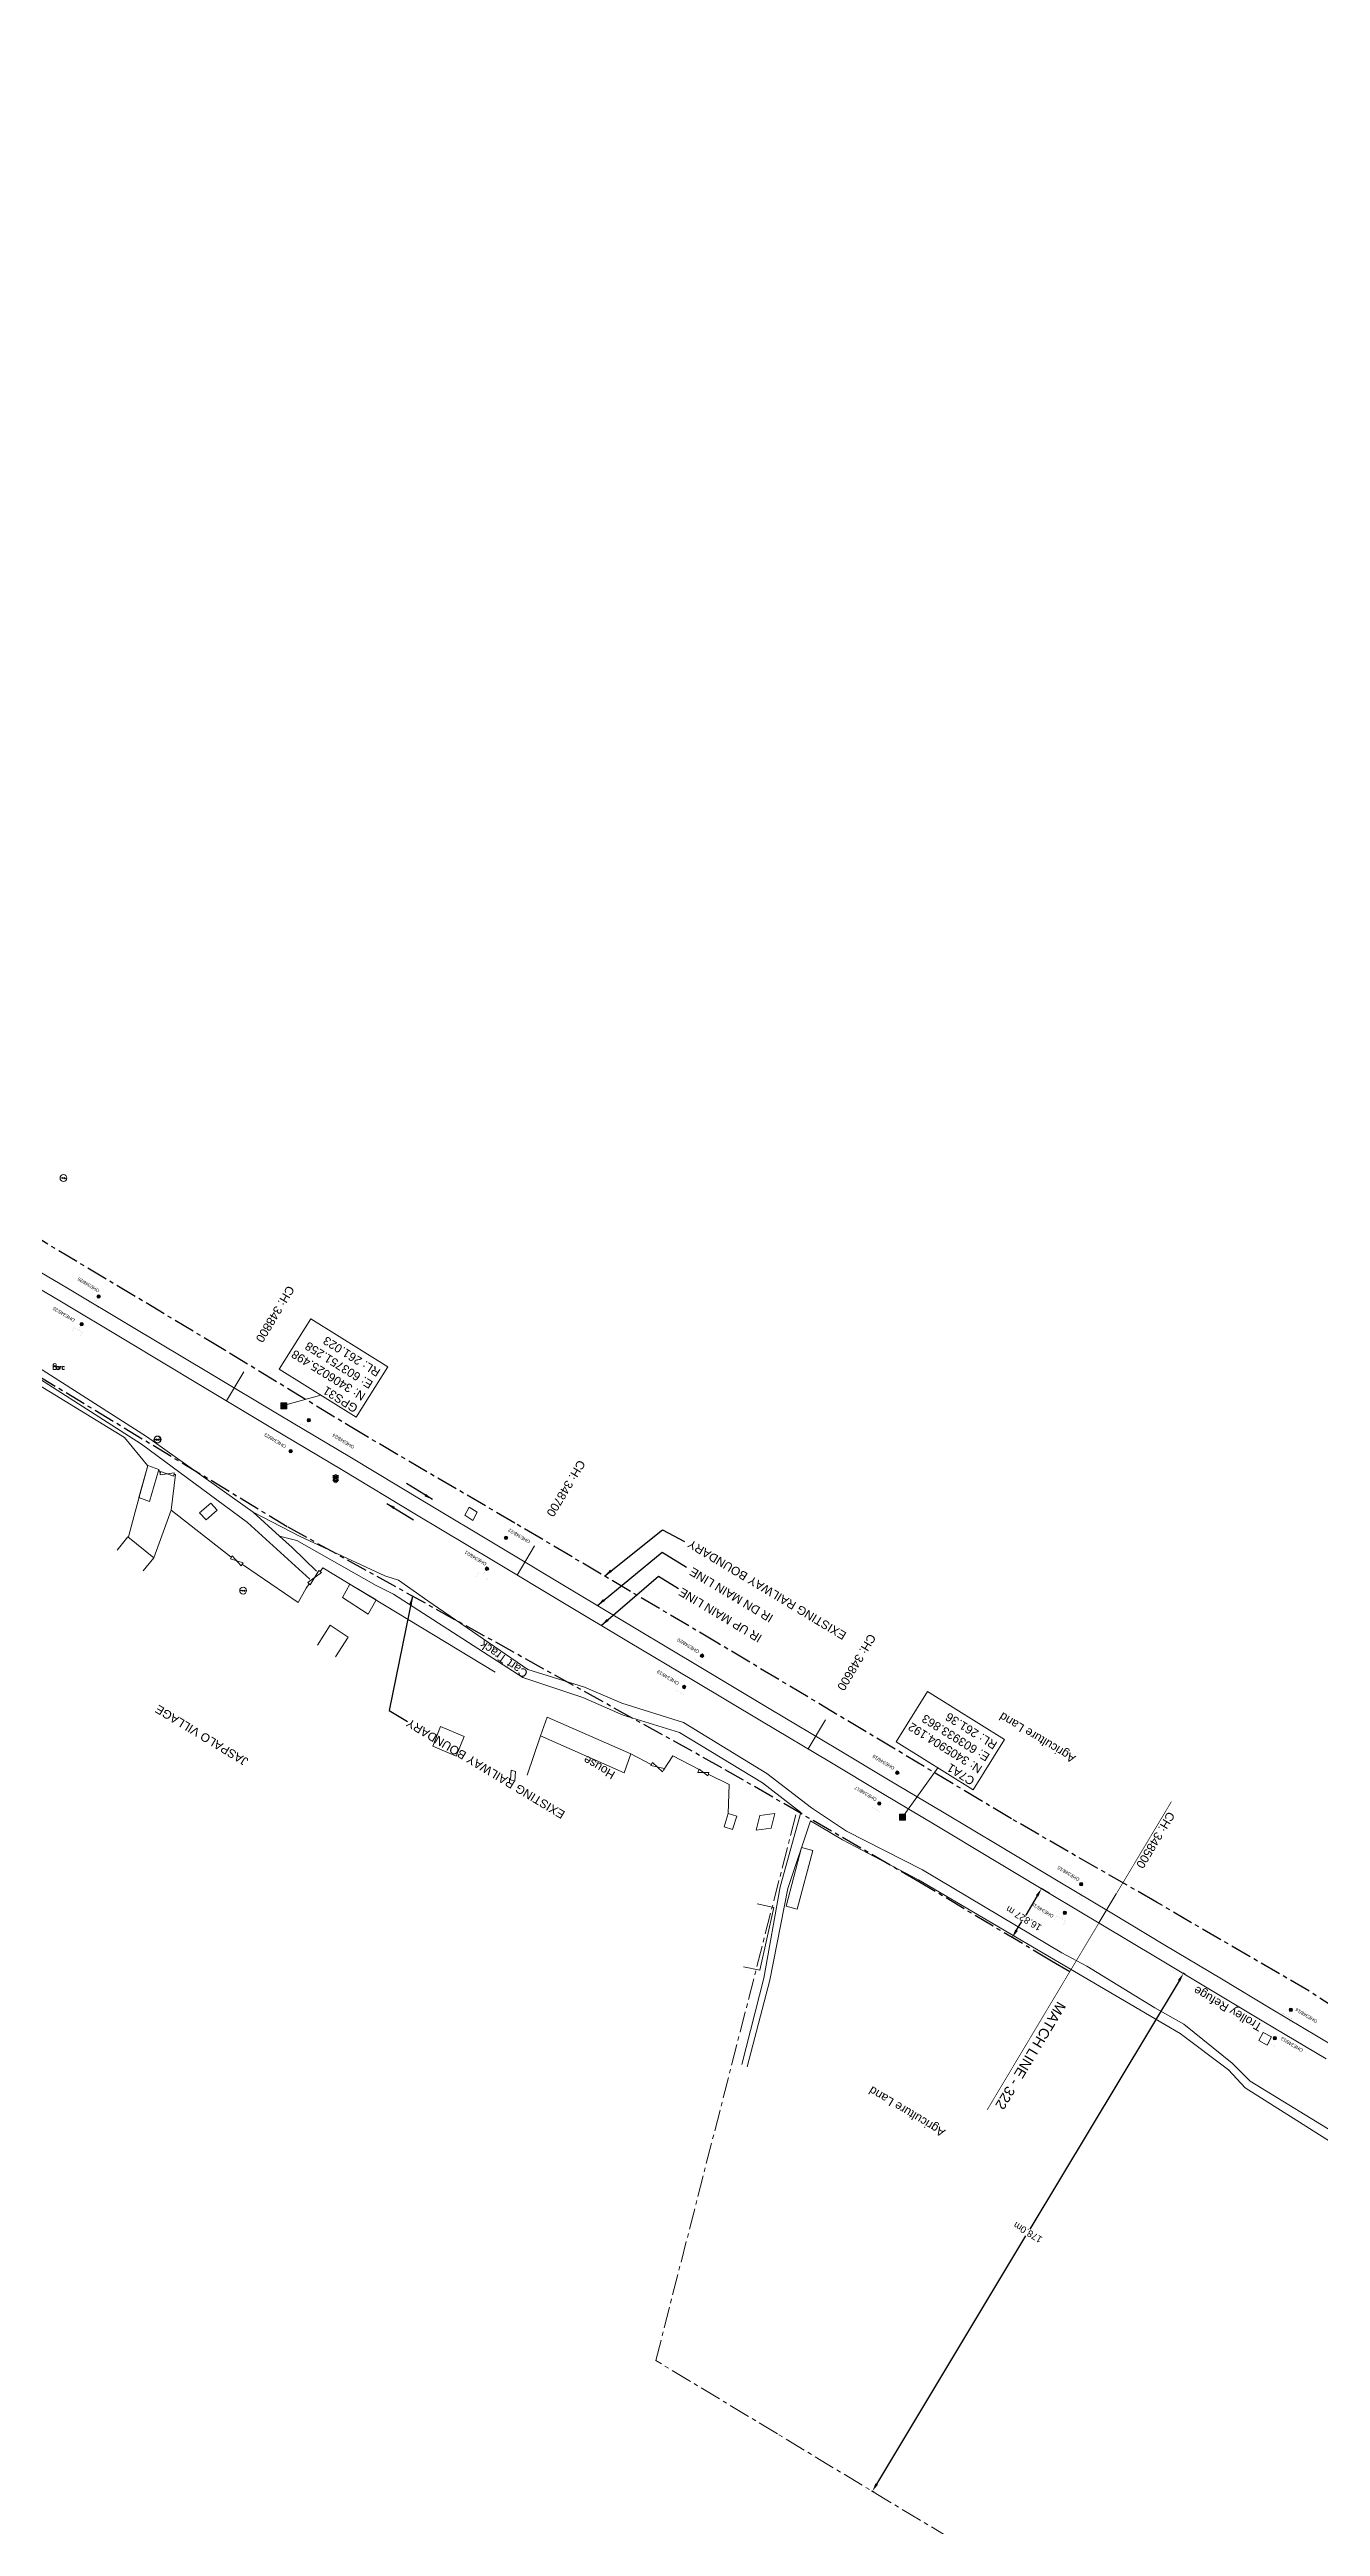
# Model space of a CAD drawing. Header units: feet. Extents: x 593168 to 611286, y 3401475 to 3412398.
# Drawn here: x 603682 to 604057, y 3405695 to 3406426 of the extents above; entities that cross this region are included whole.
import ezdxf
from ezdxf.enums import TextEntityAlignment as Align

# ---------------------------------------------------------------- set-up
doc = ezdxf.new("R2010")
doc.units = ezdxf.units.FT
doc.header["$MEASUREMENT"] = 0
doc.linetypes.add('CENTER', pattern=[2, 1.25, -0.25, 0.25, -0.25])
doc.linetypes.add('PHANTOM2', pattern=[1.25, 0.625, -0.125, 0.125, -0.125, 0.125, -0.125])
doc.layers.get('Defpoints').update_dxf_attribs({"lineweight": 0})
for name, color, linetype, lineweight in [('Bench_Mark', 7, 'Continuous', 0), ('Cart Track', 34, 'Continuous', 0), ('Commercial Building Pucca', 251, 'Continuous', 0), ('Compound Wall', 251, 'Continuous', 0), ('DFCC BOUNDARY', 6, 'CENTER', 0), ('Electric Pole', 251, 'Continuous', 0), ('Existing IR Chainage', 7, 'Continuous', 0), ('Existing IR Track', 143, 'Continuous', 0), ('Fence', 251, 'F-LINE', 0), ('Gate', 251, 'Continuous', 0), ('Ofc Pillar', 251, 'Continuous', 0), ('OHE MAST', 8, 'Continuous', 0), ('OHE MAST TEXT', 8, 'Continuous', 0), ('Religious_Place', 251, 'Continuous', 0), ('Residential Building Pucca', 251, 'Continuous', 0), ('Residential Building Semipucca', 251, 'Continuous', 0), ('Side Details', 251, 'Continuous', 0), ('Sign Board', 251, 'Continuous', 0), ('Subroad Edge', 34, 'Continuous', 0), ('Text1', 251, 'Continuous', 0), ('Tomb', 251, 'Continuous', 0), ('TOPOSTYLEREMARK', 251, 'Continuous', 0), ('Trolley Stand', 251, 'Continuous', 0), ('Village Name', 7, 'Continuous', 0)]:
    doc.layers.add(name, color=color, linetype=linetype, lineweight=lineweight)
doc.layers.add('Existing Railway Boundary', color=7, linetype='CENTER')
doc.layers.add('MATCH LINE', color=7, linetype='Continuous')
doc.styles.add('notes', font='romans.shx', dxfattribs={"height": 2})
doc.styles.get("Standard").update_dxf_attribs({"font": 'arial.ttf'})
doc.styles.add('Style-Arial', font='arial.ttf')
doc.styles.add('Vill txt', font='arial.ttf', dxfattribs={"height": 3})
doc.linetypes.add('F-LINE', pattern='A,0.6,["X",Standard,S=0.3,R=0,X=0,Y=-0.15],0.1', length=0.7)
doc.dimstyles.new('ISO-25', dxfattribs={"dimtxt": 2.5, "dimasz": 2.5, "dimexe": 1.25, "dimexo": 0.625, "dimtad": 1, "dimtxsty": 'Standard', "dimcen": 2.5, "dimadec": 0, "dimazin": 0, "dimtfac": 1, "dimtmove": 0, "dimatfit": 3, "dimfxl": 1, "dimarcsym": 0})
doc.dimstyles.get("Standard").update_dxf_attribs({"dimtxt": 0.18, "dimasz": 0.18, "dimexe": 0.18, "dimexo": 0.0625, "dimgap": 0.09, "dimtad": 0, "dimtih": 1, "dimtoh": 1, "dimdec": 4, "dimzin": 0, "dimdsep": 46, "dimtxsty": 'Standard', "dimcen": 0.09, "dimadec": 0, "dimazin": 0, "dimtfac": 1, "dimtdec": 4, "dimtofl": 0, "dimtmove": 0, "dimatfit": 3, "dimfxl": 1, "dimtolj": 1, "dimtzin": 0, "dimarcsym": 0})

# ---------------------------------------------------------------- blocks, each defined once
blk = doc.blocks.new('GT')
at = {"layer": 'Gate'}
for p, q in [((-0.5, -0.5), (-0.5, 0.5)), ((-0.5, 0.5), (0.5, -0.5)), ((0.5, 0.5), (0.5, -0.5))]:
    blk.add_line(p, q, dxfattribs=at)
blk.add_lwpolyline([(0.5, 0.5), (-0.5, -0.5)], dxfattribs=at)
blk = doc.blocks.new('EP')
blk.add_hatch(color=8).paths.add_polyline_path([(-0.21, -0.05), (-0.21, 0.16), (-0.93, -0.01), (-0.31, 0.07), (-0.31, -0.19), (0.31, 0), (0.31, -0.24), (0.94, -0.01), (0.41, -0.1), (0.43, 0.15)])
at = {"color": 8}
for p, q in [((-0.93, -0.01), (-0.21, 0.16)), ((-0.31, 0.07), (-0.93, -0.01)), ((-0.31, -0.19), (-0.31, 0.07)), ((0.31, 0), (-0.31, -0.19)), ((-0.21, 0.16), (-0.21, -0.05)), ((-0.21, -0.05), (0.43, 0.15)), ((0.31, -0.24), (0.31, 0)), ((0.43, 0.15), (0.41, -0.1)), ((0.94, -0.01), (0.31, -0.24)), ((0.41, -0.1), (0.94, -0.01))]:
    blk.add_line(p, q, dxfattribs=at)
blk.add_circle((0, 0), 1, dxfattribs=at)
blk = doc.blocks.new('OFC')
at = {"ltscale": 5}
for p, q in [((-0.46, 0), (-0.46, 1.23)), ((-0.46, 0), (0.46, 0)), ((0.46, 0), (0.46, 1.23))]:
    blk.add_line(p, q, dxfattribs=at)
blk.add_arc((0, 1.36), 0.48, 343.89789, 196.10211, dxfattribs=at)
at = {"ltscale": 5, "style": 'notes'}
blk.add_text('OFC', height=0.246, rotation=0, dxfattribs=at).set_placement((-0.33, 0.84))
at = {"style": 'notes'}
blk.add_text('OFC', height=0.937, dxfattribs=at).set_placement((0.48, 0.02, -359.18))
blk = doc.blocks.new('SIG')
for color, points in [(1, [(-0.22, 0.42, 0.180295), (-0.01, 0.33, -0.00255), (0.01, 0.33, -0.00255), (0.02, 0.33, 0.180295), (0.23, 0.42, -0.002654), (0.25, 0.44, 0.184495), (0.33, 0.65, 1.000001), (-0.32, 0.65, 0.184495), (-0.24, 0.44, -0.002654)]), (2, [(0.23, -0.23, -0.002654), (0.25, -0.21, 0.184495), (0.33, 0.01, 1.000001), (-0.32, 0.01, 0.184495), (-0.24, -0.21, -0.002654), (-0.22, -0.23, 0.180295), (-0.01, -0.32, -0.00255), (0.01, -0.32, -0.00255), (0.02, -0.32, 0.180295)]), (3, [(0.23, -0.88, -0.002654), (0.25, -0.86, 0.184495), (0.33, -0.64, 1.000001), (-0.32, -0.64, 0.184495), (-0.24, -0.86, -0.002654), (-0.22, -0.88, 0.395599)])]:
    blk.add_hatch(color=color).paths.add_polyline_path(points)
for p, q in [((-0.31, 0.98), (-0.32, -0.9)), ((0.33, -0.9), (0.32, 0.98))]:
    blk.add_line(p, q)
for points in [[(-0.31, 0.98), (-0.81, 0.98, 0.198758), (-0.42, 0.41, 0.003814), (-0.31, 0.39, 0.003814)], [(-0.31, 0.33), (-0.81, 0.33, 0.198758), (-0.42, -0.23, 0.003727), (-0.32, -0.26, 0.003727)], [(0.32, 0.98), (0.82, 0.98, -0.198758), (0.44, 0.41, -0.003814), (0.32, 0.39, -0.003814)], [(0.32, 0.33), (0.82, 0.33, -0.198758), (0.44, -0.23, -0.003727), (0.33, -0.26, -0.003727)], [(-0.32, -0.32), (-0.81, -0.32, 0.198758), (-0.42, -0.88, 0.003639), (-0.32, -0.9)], [(0.33, -0.32), (0.82, -0.32, -0.198758), (0.44, -0.88, -0.003639), (0.33, -0.9)]]:
    blk.add_lwpolyline(points, format="xyb")
for centre, radius, start, end in [((0.01, 0.91), 0.324, 12.40488, 167.59512), ((0.01, 0.81), 0.357, 27.75781, 152.24219), ((0.01, -0.9), 0.324, 181.45715, 358.54285)]:
    blk.add_arc(centre, radius, start, end)
blk = doc.blocks.new('OHE MAST')
h = blk.add_hatch(color=256)
h.dxf.hatch_style = 1
edge = h.paths.add_edge_path()
edge.add_arc((0, 0), 0.514, 0, 360)
at = {"const_width": 0.01}
for points in [[(1.5, 3.5), (1.5, 2), (-1.5, 2), (-1.5, 3.5)], [(0, 2), (0, 0)]]:
    blk.add_lwpolyline(points, dxfattribs=at)
blk.add_circle((0, 0), 0.514)
blk = doc.blocks.new('*D393')
at = {"layer": 'Defpoints', "color": 0, "linetype": 'ByBlock', "ltscale": 5, "transparency": 16777216}
for p in [(603974.85, 3405883.07), (603977.3, 3405881.6), (603968.65, 3405867.17)]:
    blk.add_point(p, dxfattribs=at)
at = {"layer": 'DFCC BOUNDARY', "color": 0, "linetype": 'ByBlock', "lineweight": -2, "ltscale": 5, "transparency": 16777216}
for p, q in [((603977.19, 3405881.67), (603974.75, 3405883.13)), ((603973.57, 3405880.93), (603970.19, 3405875.28)), ((603968.54, 3405867.23), (603966.1, 3405868.7)), ((603967.49, 3405870.78), (603969.01, 3405873.32))]:
    blk.add_line(p, q, dxfattribs=at)
at = {"layer": 'DFCC BOUNDARY', "color": 0, "linetype": 'ByBlock', "ltscale": 5, "transparency": 16777216}
for points in [[(603973.21, 3405881.14), (603973.93, 3405880.71), (603974.85, 3405883.07)], [(603967.13, 3405871), (603967.85, 3405870.57), (603966.2, 3405868.64)]]:
    blk.add_solid(points, dxfattribs=at)
at = {"layer": 'DFCC BOUNDARY', "color": 0, "linetype": 'ByBlock', "ltscale": 5, "transparency": 16777216, "insert": (603969.6, 3405874.3), "char_height": 2, "attachment_point": 5, "rotation": 149, "style": 'Style-Arial'}
blk.add_mtext('\\A1;16.827 m', dxfattribs=at)
blk = doc.blocks.new('TerminatorOpen_0.5')
at = {"color": 0, "linetype": 'ByBlock', "lineweight": -2}
for q in [(-1, 0.25), (-1, 0), (-1, -0.25)]:
    blk.add_line((0, 0), q, dxfattribs=at)
blk = doc.blocks.new('*D338')
at = {"layer": 'Defpoints', "color": 0, "linetype": 'ByBlock', "ltscale": 5, "transparency": 16777216}
for p in [(604016.72, 3405858.03), (604017.34, 3405857.66), (603925.55, 3405704.85)]:
    blk.add_point(p, dxfattribs=at)
at = {"layer": 'DFCC BOUNDARY', "color": 0, "linetype": 'ByBlock', "lineweight": -2, "ltscale": 5, "transparency": 16777216}
for p, q in [((604015.44, 3405855.89), (603971.42, 3405782.61)), ((604017.23, 3405857.73), (604016.62, 3405858.09)), ((603926.23, 3405707.36), (603970.24, 3405780.64)), ((603925.45, 3405704.92), (603924.83, 3405705.29))]:
    blk.add_line(p, q, dxfattribs=at)
at = {"layer": 'DFCC BOUNDARY', "color": 0, "linetype": 'ByBlock', "ltscale": 5, "transparency": 16777216}
for points in [[(604015.08, 3405856.1), (604015.79, 3405855.67), (604016.72, 3405858.03)], [(603925.87, 3405707.58), (603926.59, 3405707.15), (603924.94, 3405705.22)]]:
    blk.add_solid(points, dxfattribs=at)
at = {"layer": 'DFCC BOUNDARY', "color": 0, "linetype": 'ByBlock', "ltscale": 5, "transparency": 16777216, "insert": (603970.83, 3405781.63), "char_height": 2, "attachment_point": 5, "rotation": 149, "style": 'Style-Arial'}
blk.add_mtext('\\A1;178.0m', dxfattribs=at)
blk = doc.blocks.new('BM')
blk.add_hatch(color=256).paths.add_polyline_path([(-0.88, 0.88), (-0.88, -0.88), (0.88, -0.88), (0.88, 0.88)])
for p, q in [((0.88, 0.88), (-0.88, 0.88)), ((-0.88, 0.88), (-0.88, -0.88)), ((0.88, -0.88), (0.88, 0.88)), ((-0.88, -0.88), (0.88, -0.88))]:
    blk.add_line(p, q)

msp = doc.modelspace()

# ---------------------------------------------------------------- linework, layer by layer
at = {"layer": 'Cart Track'}
for points in [[(603742.2556, 3405994.1246, 260.0779), (603756.1012, 3405987.0023, 260.0239), (603781.0495, 3405975.4028, 260.0089), (603785.123, 3405974.0608, 260.0359), (603793.7926, 3405968.041, 260.0429), (603823.2833, 3405947.7621, 260.2228), (603840.0504, 3405942.5623, 260.3768), (603851.0617, 3405937.8264, 260.5168), (603869.1948, 3405932.0877, 260.7177), (603893.8185, 3405917.0413, 260.7277), (603906.9892, 3405906.947, 260.6367), (603917.3413, 3405900.0471, 260.5478), (603939.7015, 3405888.5741, 260.6287), (603980.8045, 3405864.1516, 261.1356), (603988.2518, 3405860.1798, 261.0846), (604008.2482, 3405847.9114, 260.9037), (604016.8084, 3405843.1063, 260.8907), (604031.0935, 3405831.6095, 260.5188), (604036.4302, 3405826.2055, 260.4318), (604064.0226, 3405809.3111, 260.4088)], [(603886.4575, 3405831.1209, 260.4338), (603892.9484, 3405856.6234, 260.3738), (603897.7124, 3405883.5494, 260.4618), (603903.849, 3405905.534, 260.5687), (603892.5402, 3405914.2642, 260.6077), (603868.0229, 3405929.1759, 260.6987), (603851.4355, 3405934.2796, 260.5128), (603839.4895, 3405939.4976, 260.3208), (603821.8194, 3405945.4085, 260.3238), (603783.6537, 3405969.9786, 260.1899), (603778.5597, 3405972.4917, 260.1129), (603755.1486, 3405985.8183, 260.0679), (603750.0123, 3405987.0285, 260.0619)], [(604062.4645, 3405806.8636, 260.3578), (604034.9729, 3405824.2787, 260.4618), (604030.0003, 3405829.5663, 260.5168), (604015.8081, 3405840.2977, 260.8207), (603980.0191, 3405861.2826, 261.0006), (603938.5704, 3405885.657, 260.5548), (603916.1322, 3405897.4506, 260.4878), (603906.6701, 3405903.1148, 260.5238), (603900.0041, 3405883.1399, 260.3618), (603894.7018, 3405856.0063, 260.2698), (603888.0076, 3405830.5267, 260.4258)]]:
    msp.add_polyline3d(points, dxfattribs=at)
at = {"layer": 'Commercial Building Pucca'}
msp.add_polyline3d([(603711.2126, 3406007.9601, 262.6981), (603714.4125, 3406006.7829, 262.3282), (603711.6977, 3405997.3225, 263.103), (603708.4791, 3405998.5067, 263.103)], close=True, dxfattribs=at)
at = {"layer": 'Compound Wall'}
for points in [[(603711.2126, 3406007.9601, 262.6981), (603707.4703, 3405994.2916, 263.238), (603705.4159, 3405986.8343, 263.077)], [(603714.4125, 3406006.7829, 262.3282), (603714.8378, 3406005.6721, 261.9723)], [(603718.9122, 3406005.2393, 262.0303), (603719.3328, 3406005.2539, 262.1233), (603718.072, 3405994.7789, 261.4585), (603735.7915, 3405980.8368, 261.6394)], [(603712.8967, 3405980.711, 262.5052), (603718.072, 3405994.7789, 261.4585)], [(603738.9797, 3405978.7341, 261.6145), (603739.3771, 3405978.472, 261.6114), (603755.5673, 3405967.5318, 261.2765), (603757.8999, 3405971.7587, 260.9736), (603758.7401, 3405973.0224, 261.3575)], [(603761.9826, 3405976.6531, 261.2416), (603762.8222, 3405977.6918, 261.2645), (603813.6556, 3405946.9451, 261.4165)], [(603827.0769, 3405928.1227, 262.4022), (603823.0989, 3405916.5763, 262.1723)], [(603853.6571, 3405922.8713, 262.3972), (603859.7094, 3405919.6704, 262.7181), (603859.7956, 3405919.7915, 262.7221)], [(603863.2865, 3405918.0326, 261.3105), (603866.035, 3405922.2369, 262.1733), (603873.8605, 3405918.2071, 261.8124), (603873.6516, 3405917.8031, 262.3432)], [(603876.5267, 3405916.8745, 261.9883), (603882.6553, 3405913.7681, 262.7451)], [(603882.4071, 3405905.2531, 261.8654), (603882.6553, 3405913.7681, 262.7451)]]:
    msp.add_polyline3d(points, dxfattribs=at)
at = {"layer": 'DFCC BOUNDARY', "ltscale": 5}
msp.add_lwpolyline([(604579.0618, 3405314.3857), (604499.0661, 3405361.9438), (604461.905, 3405384.0764), (604419.9456, 3405408.9957), (604376.6087, 3405435.3194), (604333.6349, 3405460.6803), (604289.1609, 3405487.2214), (604242.0294, 3405515.1963), (604161.9681, 3405563.1883), (604121.5438, 3405587.4922), (604076.0895, 3405614.3064), (604027.1384, 3405644.0463), (603981.9784, 3405670.847), (603939.0846, 3405696.6673), (603896.9434, 3405722.1603), (603861.0377, 3405743.8129), (603902.6495, 3405905.9319)], dxfattribs=at)
at = {"layer": 'Existing IR Chainage', "color": 7, "linetype": 'Continuous', "lineweight": 13, "flags": 128}
for points in [[(603739.5201, 3406035.6029), (603734.3823, 3406027.0236)], [(603825.3063, 3405984.1822), (603820.1541, 3405975.6116)], [(603911.1005, 3405932.8582), (603905.9706, 3405924.2742)], [(603996.9209, 3405881.5271), (603991.7909, 3405872.9432)]]:
    msp.add_lwpolyline(points, dxfattribs=at)
at = {"layer": 'Existing IR Track', "flags": 128}
for points in [[(604058.8223, 3405832.8265), (604040.4973, 3405843.7773), (604025.6844, 3405852.6571), (604008.9775, 3405862.6719), (603992.8273, 3405872.3237), (603977.7391, 3405881.341), (603960.4663, 3405891.6903), (603943.5023, 3405901.8546), (603927.9304, 3405911.1557), (603912.3593, 3405920.4563), (603892.2513, 3405932.473), (603872.1696, 3405944.474), (603852.9921, 3405955.9364), (603834.0752, 3405967.2431), (603813.1131, 3405979.8442), (603790.4808, 3405993.4133), (603768.2801, 3406006.7235), (603747.9876, 3406018.8759), (603726.8089, 3406031.5591), (603704.5439, 3406044.8928), (603685.2077, 3406056.4726), (603668.9168, 3406066.1943)], [(604061.0661, 3405836.5741), (604042.6467, 3405847.5988), (604027.9297, 3405856.4111), (604011.2204, 3405866.4196), (603995.0809, 3405876.0868), (603979.7608, 3405885.2632), (603962.7213, 3405895.4585), (603945.6349, 3405905.6817), (603930.1871, 3405914.9237), (603914.6675, 3405924.2087), (603894.5217, 3405936.2649), (603874.3471, 3405948.3384), (603855.2664, 3405959.7385), (603836.522, 3405970.9375), (603815.1295, 3405983.7954), (603792.7674, 3405997.2333), (603770.7292, 3406010.4766), (603750.4357, 3406022.6297), (603729.0801, 3406035.3566), (603706.8151, 3406048.6904), (603687.4692, 3406060.214), (603671.1576, 3406069.9419)]]:
    msp.add_lwpolyline(points, dxfattribs=at)
at = {"layer": 'Existing Railway Boundary', "ltscale": 5}
for points in [[(604659.1105, 3405488.9196), (604078.9713, 3405836.4599), (604053.7197, 3405852.8891), (604008.7617, 3405879.07), (603965.992, 3405903.6866), (603879.3631, 3405955.5229), (603819.4348, 3405990.9528), (603774.7746, 3406017.0313), (603733.1508, 3406042.3903), (603560.5086, 3406145.88), (603432.2214, 3406222.5824), (603260.3606, 3406325.2533), (603217.2858, 3406350.9488), (603149.6048, 3406392.0932), (603105.6815, 3406417.8676), (603069.1801, 3406440.6415), (603025.1915, 3406466.172), (602981.7573, 3406492.1818), (602834.6145, 3406580.8964), (602723.556, 3406647.6315), (602240.837, 3406937.0674), (602116.2948, 3407010.7668)], [(603983.1753, 3405858.527), (603977.7988, 3405861.7016), (603938.8476, 3405884.9873), (603880.4901, 3405918.7536), (603752.3137, 3405989.871), (603537.3093, 3406119.9172), (603414.9047, 3406194.3837), (603250.9761, 3406292.9975), (603175.4189, 3406337.3779), (603132.0767, 3406363.2965), (603132.157, 3406363.3948), (603089.0433, 3406389.4447), (603052.1127, 3406410.8938), (602894.1115, 3406506.59), (602850.8291, 3406531.8584), (602816.0861, 3406552.3058), (602784.6276, 3406570.8909), (602745.4037, 3406595.1399), (602705.0497, 3406619.0732), (602661.4042, 3406645.5443), (602647.7197, 3406653.539)]]:
    msp.add_lwpolyline(points, dxfattribs=at)
at = {"layer": 'Fence'}
msp.add_lwpolyline([(603711.0299, 3406007.8823), (603704.3296, 3406016.1547), (603656.4925, 3406045.4083), (603593.8567, 3406082.1087)], dxfattribs=at)
at = {"layer": 'MATCH LINE', "linetype": 'PHANTOM2', "ltscale": 15, "const_width": 0.2}
msp.add_lwpolyline([(604013.1963, 3405908.7602), (603958.8151, 3405817.7657)], dxfattribs=at)
at = {"layer": 'Religious_Place'}
for points in [[(603726.451, 3405994.0054, 261.4915), (603729.7127, 3405996.8172, 261.6174), (603731.6367, 3405994.7162, 261.5984), (603728.3737, 3405991.9032, 261.5984)], [(603795.264, 3405925.1506, 262.2443), (603797.5509, 3405930.8901, 262.5282), (603804.4651, 3405927.9128, 260.2488), (603802.1758, 3405922.1672, 260.2488)]]:
    msp.add_polyline3d(points, close=True, dxfattribs=at)
msp.add_polyline3d([(603761.1854, 3405954.9091, 260.5178), (603764.9984, 3405960.777, 260.5178), (603770.3219, 3405957.3177, 261.7414), (603766.5089, 3405951.4498, 261.7414)], dxfattribs=at)
at = {"layer": 'Residential Building Pucca'}
msp.add_polyline3d([(603768.6096, 3405969.0164, 261.9643), (603770.801, 3405972.9479, 263.7118), (603778.5374, 3405968.3103, 263.7058), (603776.1866, 3405964.0928, 263.7058)], close=True, dxfattribs=at)
at = {"layer": 'Residential Building Semipucca'}
for points in [[(603702.1246, 3405982.9609, 264.4696), (603705.2576, 3405986.8557, 264.4696), (603712.8967, 3405980.711, 262.5052), (603709.7637, 3405976.8161, 262.5052)], [(603890.9813, 3405878.5419, 260.6137), (603895.8629, 3405877.4669, 260.6137), (603891.788, 3405858.9628, 260.0269), (603886.9064, 3405860.0378, 260.0269)]]:
    msp.add_polyline3d(points, dxfattribs=at)
for points in [[(603827.0769, 3405928.1227, 262.4022), (603829.0207, 3405933.6578, 261.6414), (603853.667, 3405922.8679, 262.3972), (603851.7069, 3405917.2864, 262.3972)], [(603882.4071, 3405905.2531, 261.8654), (603884.9104, 3405904.4503, 262.0643), (603883.7003, 3405900.4825, 262.3092), (603881.1899, 3405901.2876, 262.3092)], [(603891.7258, 3405904.6673, 262.1333), (603896.167, 3405905.2496, 262.1773), (603895.1197, 3405900.8621, 262.1293), (603890.6782, 3405900.2798, 262.1293)], [(603899.4958, 3405877.8998, 260.0319), (603904.0724, 3405895.1933, 260.4198), (603907.3854, 3405894.3148, 260.5418), (603902.8076, 3405877.0172, 260.5418)]]:
    msp.add_polyline3d(points, close=True, dxfattribs=at)
at = {"layer": 'Subroad Edge'}
for points in [[(603740.5643, 3405991.0742, 260.0799), (603709.3405, 3406014.2006, 260.1029), (603666.7805, 3406041.325, 260.2328), (603638.473, 3406057.6221, 260.2788), (603617.6688, 3406070.2758, 260.2738), (603587.7963, 3406086.5563, 260.5897), (603580.8831, 3406089.8415, 260.9136)], [(603581.774, 3406093.7973, 261.1496), (603589.1454, 3406089.5742, 260.7217), (603618.6908, 3406072.2956, 260.2528), (603639.6323, 3406059.8523, 260.2268), (603668.2576, 3406043.6074, 260.2069), (603710.7471, 3406016.5284, 260.0629), (603742.2556, 3405994.1246, 260.0779)], [(603742.2556, 3405994.1246, 260.0779), (603750.0123, 3405987.0285, 260.0619), (603753.768, 3405983.6967, 260.0899), (603760.9373, 3405976.7117, 260.1459)], [(603759.0155, 3405974.3524, 260.1479), (603740.5643, 3405991.0742, 260.0799)]]:
    msp.add_polyline3d(points, dxfattribs=at)
at = {"layer": 'Tomb'}
msp.add_polyline3d([(603818.3759, 3405918.0482, 260.4818), (603819.6971, 3405917.6649, 260.4418), (603819.4619, 3405914.8222, 260.5178), (603818.14, 3405915.2056, 260.5178)], close=True, dxfattribs=at)
at = {"layer": 'TOPOSTYLEREMARK'}
for p, q in [((603751.5037, 3406025.7147), (603762.256, 3406028.6752)), ((603933.863, 3405904.192), (603944.2418, 3405918.7187))]:
    msp.add_line(p, q, dxfattribs=at)
at = {"layer": 'TOPOSTYLEREMARK', "linetype": 'Continuous'}
for points in [[(603781.9552, 3406037.0014), (603772.6816, 3406022.1606), (603749.9661, 3406036.3549), (603759.2397, 3406051.1957)], [(603963.941, 3405927.0449), (603954.6674, 3405912.2041), (603931.9518, 3405926.3983), (603941.2254, 3405941.2392)]]:
    msp.add_lwpolyline(points, close=True, dxfattribs=at)
at = {"layer": 'Trolley Stand'}
for points in [[(603808.3866, 3405994.1237, 261.6784), (603807.0353, 3405991.746, 261.6584), (603804.6623, 3405993.2352, 261.6724), (603806.0136, 3405995.613, 261.6724)], [(604038.9992, 3405838.2622, 261.9184), (604040.2533, 3405840.652, 261.9234), (604042.7248, 3405839.3001, 261.8614), (604041.4707, 3405836.9103, 261.8614)]]:
    msp.add_polyline3d(points, close=True, dxfattribs=at)

# ---------------------------------------------------------------- block references
at = {"layer": 'Bench_Mark'}
for p in [(603751.258, 3406025.498, 264.02), (603933.863, 3405904.192, 264.02)]:
    msp.add_blockref('BM', p, dxfattribs=at)
at = {"layer": 'Electric Pole', "xscale": 0.9997078269895369, "yscale": 0.9997078269895369, "zscale": 0.9997078269895369}
for p in [(603686.2578, 3406092.7618, 262.1213), (603713.9453, 3406015.5373, 262.4252), (603714.0681, 3406015.6171, 263.6688), (603739.2799, 3405971.0062, 263.286)]:
    msp.add_blockref('EP', p, dxfattribs=at)
at = {"layer": 'Gate'}
for p, xscale, yscale, zscale, rotation in [((603716.875, 3406005.4557, 156.3202), 4.097360795029886, 0.9997078268804608, 4.097360795029886, 354.0500754604074), ((603737.3852, 3405979.7847, 156.3202), 3.819170322864982, 0.9997078268804608, 3.819170322864982, 327.0500754611804), ((603760.3614, 3405974.8378, 156.3202), 4.867819990269314, 0.9997078268804608, 4.867819990269314, 48.05007545740695), ((603861.541, 3405918.912, 156.3202), 3.908949775033792, 0.9997078268781977, 3.908949775033792, 333.0410812043631), ((603875.0892, 3405917.3388, 156.3202), 3.021324133127765, 0.9997078268781977, 3.021324133127765, 342.0410812073977)]:
    msp.add_blockref('GT', p, dxfattribs=dict(at, xscale=xscale, yscale=yscale, zscale=zscale, rotation=rotation))
at = {"layer": 'Ofc Pillar', "xscale": 0.9997078269895369, "yscale": 0.9997078269895369, "zscale": 0.9997078269895369}
msp.add_blockref('OFC', (603683.6967, 3406036.2227, 259.865), dxfattribs=at)
at = {"layer": 'OHE MAST', "rotation": 149.0208306544456}
for p in [(603696.6748, 3406057.7992), (603691.6617, 3406049.6425), (603758.6828, 3406021.2872), (603753.3104, 3406012.1535), (603816.8303, 3405986.5832), (603811.2239, 3405977.4804), (603874.6855, 3405951.8037), (603869.3917, 3405942.582), (603932.3144, 3405917.2651), (603926.9791, 3405908.2069), (603986.5555, 3405884.3698), (603981.7258, 3405875.9395), (604048.4061, 3405847.3012), (604043.6843, 3405838.9252)]:
    msp.add_blockref('OHE MAST', p, dxfattribs=at)
at = {"layer": 'Sign Board', "xscale": 0.9997078269895369, "yscale": 0.9997078269895369, "zscale": 0.9997078269895369}
msp.add_blockref('SIG', (603766.5902, 3406004.0141, 263.221), dxfattribs=at)

# ---------------------------------------------------------------- texts
at = {"layer": 'Cart Track'}
msp.add_text('Cart Track', height=2.5, rotation=145.0220969, dxfattribs=at).set_placement((603823.582, 3405947.0919, 156.5047))
at = {"layer": 'Existing IR Chainage', "color": 7, "lineweight": 0, "char_height": 2.5, "attachment_point": 6, "line_spacing_factor": 0.60036, "style": 'Style-Arial'}
for s, insert, rotation in [('CH: 348800', (603743.943, 3406044.6102), 239.0840691), ('CH: 348700', (603829.7442, 3405993.1822), 238.9882969), ('CH: 348600', (603915.515, 3405941.8697), 239.1370845), ('CH: 348500', (604003.7187, 3405889.3952), 239.1361368)]:
    msp.add_mtext(s, dxfattribs=dict(at, insert=insert, rotation=rotation))
at = {"layer": 'Existing IR Track', "color": 7, "lineweight": -3}
for s, p in [('IR DN MAIN LINE', (603871.3415, 3405976.9335)), ('IR UP MAIN LINE', (603868.1829, 3405970.9196))]:
    msp.add_text(s, height=2.5, rotation=149, dxfattribs=at).set_placement(p, align=Align.MIDDLE_RIGHT)
at = {"layer": 'Existing Railway Boundary', "linetype": 'Continuous', "ltscale": 5}
for p in [(603871.4484, 3405986.1656, -523.9387), (603788.4339, 3405933.3384)]:
    msp.add_text('EXISTING RAILWAY BOUNDARY', height=2.5, rotation=149, dxfattribs=at).set_placement(p, align=Align.RIGHT)
at = {"layer": 'MATCH LINE', "linetype": 'Continuous'}
msp.add_text('MATCH LINE - 322', height=3, rotation=239.0346667, dxfattribs=at).set_placement((603979.6395, 3405850.0236))
at = {"layer": 'OHE MAST TEXT'}
for s, p in [('OHE348/26', (603697.0332, 3406059.7812, 262.627)), ('OHE348/25', (603689.7702, 3406051.0961, 263.052)), ('OHE348/23', (603752.1092, 3406013.838, 264.808)), ('OHE348/24', (603772.2621, 3406013.6605, 264.957)), ('OHE348/22', (603824.1328, 3405985.6793, 262.774)), ('OHE348/21', (603811.2425, 3405979.1439, 264.427)), ('OHE348/20', (603874.0118, 3405953.2755, 264.959)), ('OHE348/19', (603868.0158, 3405943.9133, 264.728)), ('OHE348/18', (603931.6201, 3405918.9279, 264.4)), ('OHE348/17', (603926.3461, 3405909.626, 264.602)), ('OHE348/16', (603986.2147, 3405886.0221, 264.95)), ('OHE348/15', (603978.5663, 3405875.2475, 264.423)), ('OHE348/14', (604056.4152, 3405844.1741, 265.153)), ('OHE348/13', (604052.1087, 3405835.6243, 263.8))]:
    msp.add_text(s, height=1, rotation=149, dxfattribs=at).set_placement(p)
at = {"layer": 'Side Details'}
for p in [(603985.1608, 3405922.1211, 260.0349), (603946.674, 3405811.7693, 156.3202)]:
    msp.add_text('Agriculture Land', height=2.5, rotation=149, dxfattribs=at).set_placement(p)
at = {"layer": 'Text1'}
for s, p in [('House', (603849.3133, 3405917.3594, 156.3202)), ('Trolley Refuge', (604040.2467, 3405842.958, 258.8123))]:
    msp.add_text(s, height=2.5, rotation=149.7220732, dxfattribs=at).set_placement(p)
at = {"layer": 'TOPOSTYLEREMARK', "char_height": 2.5, "width": 36.34963, "attachment_point": 2, "rotation": 148}
for s, insert in [('\\pxql;GPS31\\PN: 3406025.498\\PE: 603751.258\\PRL: 261.023', (603756.6793, 3406032.9889)), ('\\pxql;C7A1\\PN: 3405904.192\\PE: 603933.863\\PRL: 261.36', (603938.6651, 3405923.0324))]:
    msp.add_mtext(s, dxfattribs=dict(at, insert=insert))
at = {"layer": 'Village Name', "style": 'Vill txt'}
msp.add_text('JASPALO VILLAGE', height=2.5, rotation=148.8120198, dxfattribs=at).set_placement((603741.0629, 3405921.2701, 156.3202))

# ---------------------------------------------------------------- dimensions: what is measured, and where the dimension line sits
at = {"layer": 'DFCC BOUNDARY', "color": 7, "linetype": 'ByBlock', "ltscale": 5}
dim = msp.add_linear_dim(base=(603974.8526, 3405883.0705), p1=(603968.6521, 3405867.1696), p2=(603977.3006, 3405881.6037), angle=59.0712571, dimstyle='Standard', override={"dimtxt": 2, "dimasz": 2.5, "dimexe": 0.125, "dimexo": 0.125, "dimgap": 0.125, "dimtad": 1, "dimtih": 0, "dimtoh": 0, "dimdec": 3, "dimzin": 11, "dimpost": ' m', "dimtxsty": 'Style-Arial', "dimsah": 1, "dimadec": 4, "dimazin": 3, "dimtmove": 2, "dimatfit": 1, "dimldrblk": 'TerminatorOpen_0.5', "dimfrac": 2, "dimtzin": 11}, dxfattribs=at)
dim.commit()
dim.dimension.update_dxf_attribs({"geometry": '*D393', "text_midpoint": (603969.5977, 3405874.3003), "dimtype": 129, "text_rotation": 149})
at = {"layer": 'DFCC BOUNDARY', "linetype": 'ByBlock', "ltscale": 5}
dim = msp.add_aligned_dim(p1=(603925.5547, 3405704.8521), p2=(604017.3365, 3405857.6612), distance=0.7163, text='178.0m', dimstyle='Standard', override={"dimtxt": 2, "dimasz": 2.5, "dimexe": 0.125, "dimexo": 0.125, "dimgap": 0.125, "dimtad": 1, "dimtih": 0, "dimtoh": 0, "dimdec": 3, "dimzin": 11, "dimpost": ' m', "dimtxsty": 'Style-Arial', "dimsah": 1, "dimadec": 4, "dimazin": 3, "dimtmove": 2, "dimatfit": 1, "dimldrblk": 'TerminatorOpen_0.5', "dimfrac": 2, "dimtzin": 11}, dxfattribs=at)
dim.commit()
dim.dimension.update_dxf_attribs({"geometry": '*D338', "text_midpoint": (603970.8315, 3405781.6255), "text_rotation": 149})

# ---------------------------------------------------------------- leaders
at = {"layer": 'Existing IR Track', "color": 7, "lineweight": -3}
for points, override in [([(603795.1531, 3405997.8931), (603787.4716, 3406002.608)], {"dimtxt": 3, "dimasz": 2.5, "dimtad": 0, "dimdec": 3, "dimzin": 2, "dimtdec": 3}), ([(603781.7167, 3405996.6877), (603789.5546, 3405991.9293)], {"dimtxt": 3, "dimasz": 2.5, "dimtad": 0, "dimdec": 3, "dimzin": 2, "dimtdec": 3}), ([(603843.8121, 3405966.6309), (603862.9586, 3405982.3486), (603870.1526, 3405977.899)], {"dimtxt": 3, "dimasz": 2.5, "dimgap": 0.625, "dimtad": 0, "dimdec": 3, "dimzin": 2, "dimtdec": 3}), ([(603844.9611, 3405960.7365), (603861.8236, 3405975.2275), (603867.7691, 3405971.6703)], {"dimtxt": 3, "dimasz": 2.5, "dimgap": 0.625, "dimtad": 0, "dimdec": 3, "dimzin": 2, "dimtdec": 3})]:
    msp.add_leader(points, dimstyle='ISO-25', override=override, dxfattribs=at)
at = {"layer": 'Existing Railway Boundary', "linetype": 'Continuous', "ltscale": 5}
for points in [[(603845.8964, 3405975.3086, -1137.655), (603863.0637, 3405988.9923, -1137.655), (603869.5312, 3405985.479, -1137.655)], [(603789.2232, 3405969.3921, -613.7163), (603782.4226, 3405935.6169, -613.7163), (603787.7891, 3405932.3895, -613.7163)]]:
    msp.add_leader(points, dimstyle='ISO-25', override={"dimtxt": 3, "dimasz": 2.5, "dimgap": 0.625, "dimtad": 0, "dimdec": 3, "dimzin": 2, "dimtdec": 3}, dxfattribs=at)

doc.saveas('drawing.dxf')
